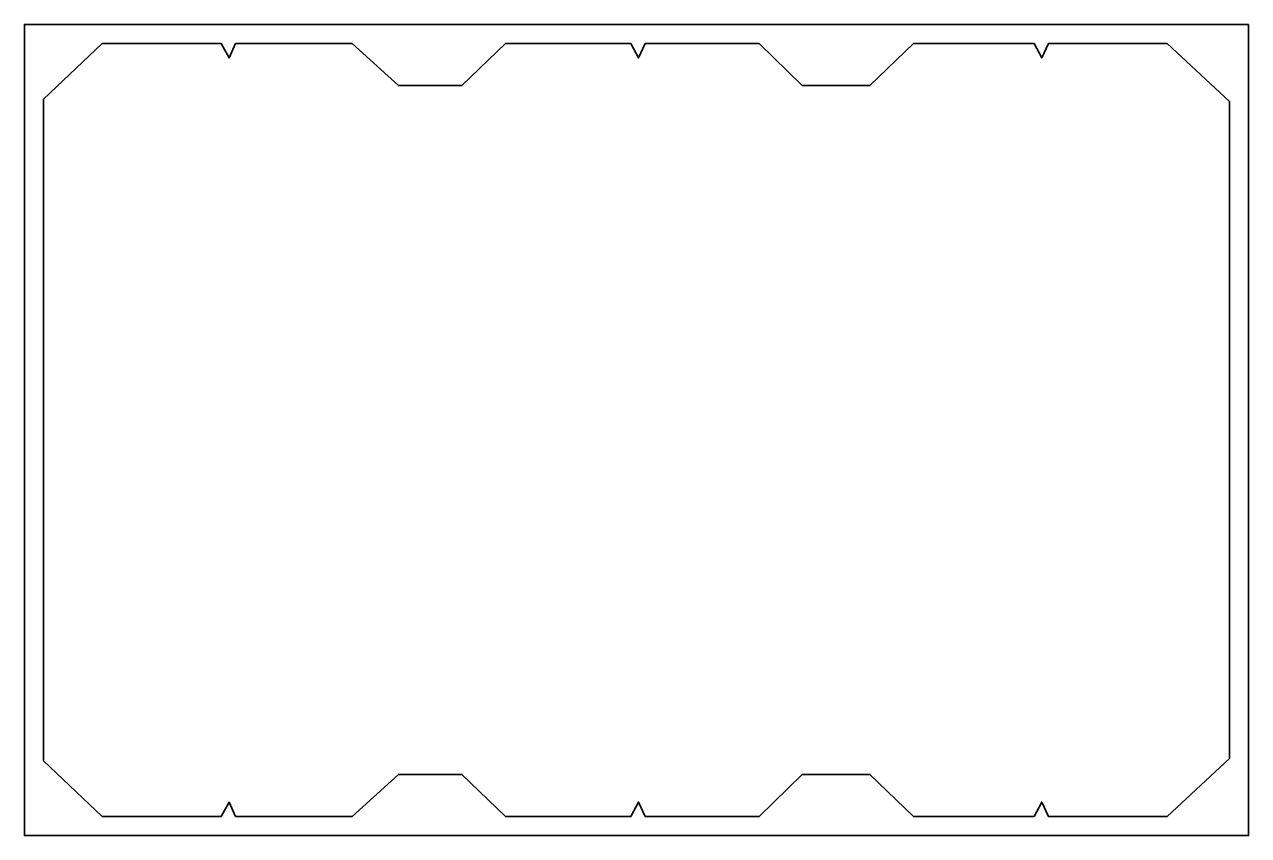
# Model space of a CAD drawing. Header units: millimetres. Extents: x -55 to 265, y 42 to 255.
import ezdxf

# ---------------------------------------------------------------- set-up
doc = ezdxf.new("R2010")
doc.units = ezdxf.units.MM
doc.header["$MEASUREMENT"] = 0
doc.layers.get('0').update_dxf_attribs({"lineweight": 0})
doc.layers.add('Safety', color=7, linetype='Continuous', lineweight=0)

msp = doc.modelspace()

# ---------------------------------------------------------------- linework, layer by layer
at = {"color": 18, "lineweight": 35, "true_color": 0x000000}
msp.add_lwpolyline([(-50.01, 224.52), (-50.01, 235), (-34.68, 249.55), (-3.55, 249.55), (-1.52, 245.79), (0.2, 249.55), (30.7, 249.55), (42.75, 238.56), (59.36, 238.56), (70.78, 249.55), (103.51, 249.55), (105.55, 245.79), (107.27, 249.55), (137.07, 249.55), (148.33, 238.56), (166.04, 238.56), (177.45, 249.55), (208.94, 249.55), (210.97, 245.79), (212.69, 249.55), (243.74, 249.55), (260.01, 234.37), (260.01, 148.5), (260.01, 62.63), (243.74, 47.45), (212.69, 47.45), (210.97, 51.21), (208.94, 47.45), (177.45, 47.45), (166.04, 58.44), (148.33, 58.44), (137.07, 47.45), (107.27, 47.45), (105.55, 51.21), (103.51, 47.45), (70.78, 47.45), (59.36, 58.44), (42.75, 58.44), (30.7, 47.45), (0.2, 47.45), (-1.52, 51.21), (-3.55, 47.45), (-34.68, 47.45), (-50.01, 62), (-50.01, 72.48)], close=True, dxfattribs=at)
at = {"layer": 'Safety', "color": 18, "lineweight": 35, "true_color": 0x000000}
msp.add_lwpolyline([(265.01, 254.55), (-55.01, 254.55), (-55.01, 42.45), (265.01, 42.45)], close=True, dxfattribs=at)

doc.saveas('drawing.dxf')
